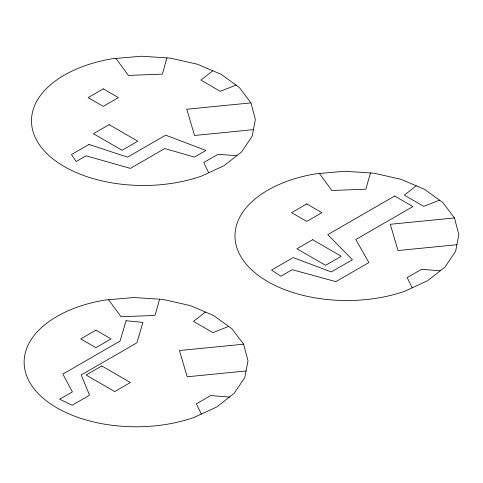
<?xml version="1.0" encoding="UTF-8"?>
<svg xmlns="http://www.w3.org/2000/svg" width="483" height="483" viewBox="0 0 483 483"><rect width="100%" height="100%" fill="white"/><g stroke="black" fill="none" stroke-linecap="round" stroke-linejoin="round"><path stroke-width="0.72" d="M166.973 57.888L162.373 74.122L128.387 75.439L115.95 58.443M159.619 299.188L155.019 315.429L121.028 316.745L108.59 299.744M370.461 172.938L365.86 189.173L331.869 190.495L319.432 173.494M212.78 70.747L200.856 80.093L220.272 91.305L236.06 85.117M205.42 312.054L193.496 321.4L212.918 332.612L228.701 326.423M416.261 185.798L404.337 195.15L423.754 206.362L439.542 200.167M250.985 102.891L239.266 87.435L221.027 74.255L197.493 64.245L170.276 58.099L141.235 56.227L112.34 58.757A111.953 64.637 0 0 0 40.868 146.754A111.953 64.637 0 0 0 201.308 176.174L224.142 165.645L241.476 152.054L252.126 136.345L255.368 119.573L250.985 102.891L186.782 109.224L194.546 135.475L253.412 129.667M454.467 217.948L442.754 202.486L424.509 189.306L400.975 179.302L373.764 173.149L344.717 171.278L315.822 173.808A111.953 64.637 0 0 0 244.356 261.804A111.953 64.637 0 0 0 404.796 291.231L427.624 280.695L444.958 267.111L455.608 251.395L458.85 234.629L454.467 217.948L390.264 224.275L398.034 250.526L456.9 244.724M243.625 344.198L231.912 328.742L213.667 315.556L190.139 305.552L162.922 299.4L133.876 297.528L104.98 300.064A111.953 64.637 0 0 0 33.514 388.06A111.953 64.637 0 0 0 193.955 417.481L216.782 406.946L234.116 393.361L244.766 377.646L248.008 360.879L243.625 344.198L179.428 350.531L187.193 376.782L246.058 370.974M236.773 155.737L218.038 154.276L203.711 162.548L208.728 172.757M440.261 270.794L421.52 269.327L407.193 277.598L412.21 287.808M229.419 397.044L210.679 395.577L196.358 403.848L201.369 414.058M126.087 320.736L120.062 341.058L62.868 374.084L72.372 391.882L59.638 399.236L72.148 405.249L89.548 395.203L81.186 374.977L136.9 342.815L142.95 322.403L126.087 320.736M103.284 88.848L88.111 97.614L103.284 106.375L118.462 97.614L103.284 88.848M109.128 124.662L93.418 133.731L122.072 150.273L137.776 141.205L109.128 124.662M88.981 144.465L71.472 154.578L76.211 161.515L86.083 155.816L130.398 168.38L164.757 148.547L194.438 157.09L205.897 150.473L165.687 135.155L127.59 157.15L88.981 144.465M306.771 203.904L291.593 212.665L306.771 221.425L321.944 212.665L306.771 203.904M95.93 330.155L80.752 338.915L95.93 347.675L111.102 338.915L95.93 330.155M312.61 239.713L296.906 248.781L325.554 265.324L341.258 256.256L312.61 239.713M394.653 196.032L327.8 234.623L352.379 259.745L331.266 271.941L293.187 257.584L271.543 270.088L280.84 276.252L292.197 269.695L335.866 281.637L368.867 262.589L355.814 239.526L412.905 206.567L394.653 196.032M101.768 365.969L86.065 375.031L114.713 391.574L130.422 382.506L101.768 365.969"/></g></svg>
